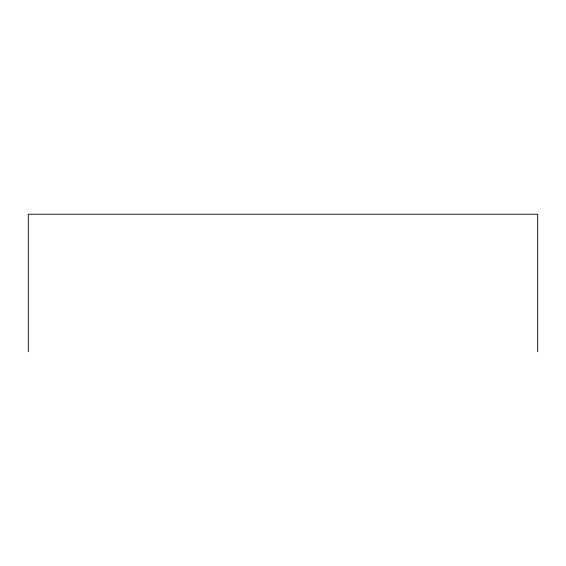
<?xml version="1.0" encoding="UTF-8"?>
<svg xmlns="http://www.w3.org/2000/svg" width="566" height="566" viewBox="0 0 566 566"><rect width="100%" height="100%" fill="white"/><g stroke="black" fill="none" stroke-linecap="round" stroke-linejoin="round"><path stroke-width="0.85" d="M537.7 351.783L537.7 214.217L28.3 214.217L28.3 351.783"/></g></svg>
